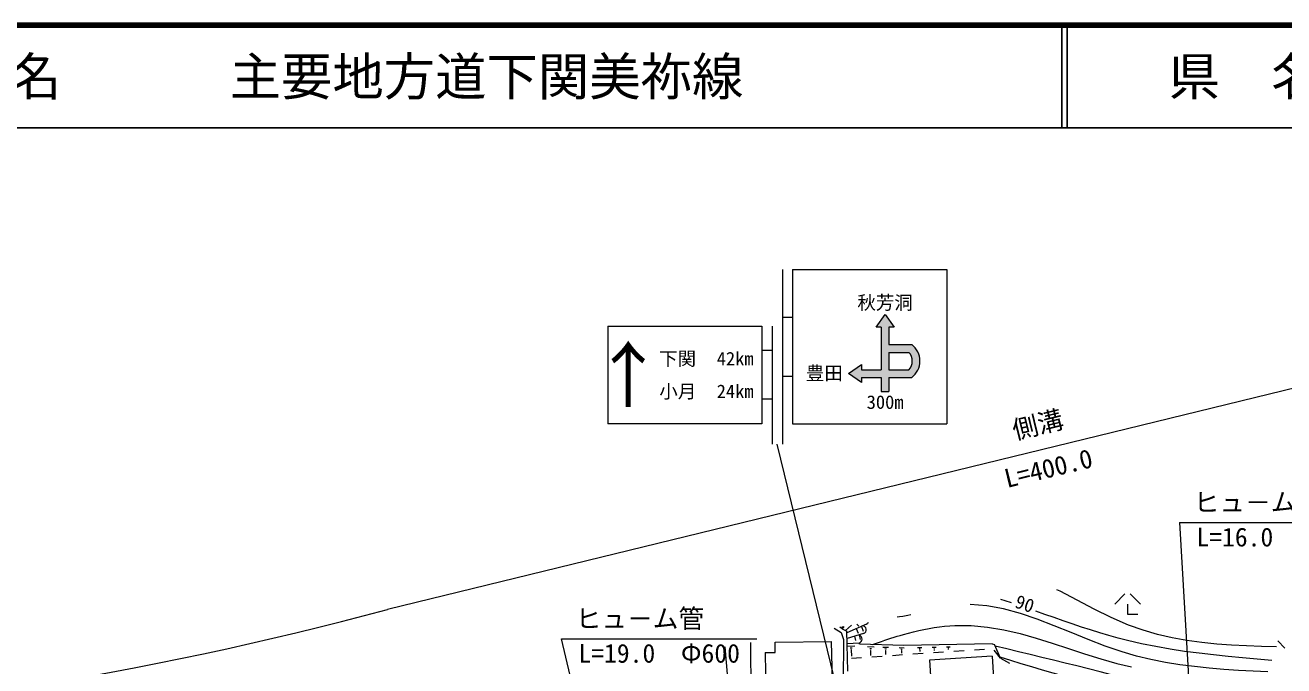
# Model space of a CAD drawing. Units: millimetres, scale not verified. Extents: x 40000 to 680000, y 20000 to 380000.
# Drawn here: x 196832 to 319342, y 317648 to 380000 of the extents above; entities that cross this region are included whole.
import ezdxf
from ezdxf.enums import TextEntityAlignment as Align

# ---------------------------------------------------------------- set-up
doc = ezdxf.new("R2010")
doc.units = ezdxf.units.MM
doc.header["$LTSCALE"] = 1000
for name, color, linetype, lineweight in [('M-BGD', 7, 'Continuous', 13), ('M-STR-HTXT', 7, 'Continuous', 13), ('M-STR-STRC', 7, 'Continuous', 13), ('M-TTL', 2, 'Continuous', 140), ('M-TTL-LINE', 7, 'Continuous', 25)]:
    doc.layers.add(name, color=color, linetype=linetype, lineweight=lineweight)
doc.layers.add('M-TTL-TXT', color=7, linetype='Continuous')
doc.styles.add('@ＭＳ ゴシック', font='')
doc.styles.add('ＭＳ ゴシック', font='')
doc.styles.get('@ＭＳ ゴシック').set_extended_font_data('@MS Gothic')
doc.styles.get('ＭＳ ゴシック').set_extended_font_data('MS Gothic')

msp = doc.modelspace()

# ---------------------------------------------------------------- hatches: boundary and pattern name
at = {"layer": 'M-STR-STRC'}
for points in [[(276970, 346094), (278220, 346969), (278220, 346469), (280157, 346469), (280157, 350594), (279657, 350594), (280532, 351844), (281407, 350594), (280907, 350594), (280907, 348907), (283128, 348907), (282845, 348157), (280907, 348157), (280907, 346469), (282845, 346469), (283128, 345719), (280907, 345719), (280907, 344344), (280157, 344344), (280157, 345719), (278220, 345719), (278220, 345219)], [(282845, 346469), (282859, 346485), (282874, 346502), (282888, 346518), (282901, 346535), (282915, 346552), (282928, 346569), (282941, 346587), (282953, 346604), (282966, 346622), (282977, 346640), (282989, 346659), (283000, 346677), (283011, 346696), (283022, 346715), (283032, 346734), (283042, 346753), (283052, 346773), (283061, 346792), (283070, 346812), (283078, 346832), (283087, 346852), (283094, 346872), (283102, 346893), (283109, 346913), (283116, 346934), (283122, 346954), (283128, 346975), (283134, 346996), (283140, 347017), (283145, 347038), (283149, 347059), (283153, 347081), (283157, 347102), (283161, 347123), (283164, 347145), (283167, 347166), (283169, 347188), (283171, 347209), (283173, 347231), (283174, 347253), (283175, 347274), (283175, 347296), (283175, 347318), (283175, 347339), (283174, 347361), (283173, 347383), (283172, 347404), (283170, 347426), (283168, 347448), (283165, 347469), (283163, 347491), (283159, 347512), (283156, 347533), (283152, 347555), (283147, 347576), (283142, 347597), (283137, 347618), (283132, 347639), (283126, 347660), (283120, 347681), (283113, 347701), (283106, 347722), (283099, 347742), (283091, 347763), (283083, 347783), (283075, 347803), (283066, 347823), (283057, 347842), (283048, 347862), (283038, 347881), (283028, 347900), (283017, 347919), (283007, 347938), (282995, 347957), (282984, 347975), (282972, 347994), (282960, 348012), (282948, 348029), (282935, 348047), (282922, 348064), (282909, 348082), (282896, 348098), (282882, 348115), (282868, 348132), (282853, 348148), (282845, 348157), (283128, 348907), (283136, 348901), (283163, 348880), (283190, 348858), (283217, 348836), (283244, 348814), (283270, 348791), (283295, 348767), (283320, 348743), (283345, 348719), (283369, 348694), (283393, 348668), (283417, 348643), (283440, 348617), (283462, 348590), (283484, 348563), (283506, 348536), (283527, 348508), (283548, 348480), (283568, 348452), (283587, 348423), (283606, 348394), (283625, 348365), (283643, 348335), (283661, 348305), (283678, 348275), (283694, 348244), (283710, 348213), (283726, 348182), (283741, 348151), (283755, 348119), (283769, 348087), (283782, 348055), (283795, 348023), (283807, 347990), (283818, 347957), (283829, 347924), (283840, 347891), (283849, 347858), (283859, 347824), (283867, 347791), (283875, 347757), (283883, 347723), (283890, 347689), (283896, 347655), (283902, 347620), (283907, 347586), (283911, 347551), (283915, 347517), (283918, 347482), (283921, 347448), (283923, 347413), (283924, 347378), (283925, 347343), (283925, 347309), (283925, 347274), (283924, 347239), (283922, 347204), (283920, 347170), (283917, 347135), (283914, 347100), (283910, 347066), (283905, 347031), (283900, 346997), (283894, 346963), (283888, 346929), (283881, 346894), (283873, 346861), (283865, 346827), (283856, 346793), (283847, 346760), (283837, 346726), (283826, 346693), (283815, 346660), (283804, 346627), (283791, 346595), (283779, 346563), (283765, 346531), (283751, 346499), (283737, 346467), (283722, 346436), (283706, 346405), (283690, 346374), (283673, 346343), (283656, 346313), (283638, 346283), (283620, 346254), (283601, 346224), (283582, 346195), (283562, 346167), (283542, 346138), (283521, 346111), (283500, 346083), (283479, 346056), (283456, 346029), (283434, 346003), (283411, 345977), (283387, 345951), (283363, 345926), (283339, 345901), (283314, 345877), (283288, 345853), (283263, 345830), (283237, 345807), (283210, 345784), (283183, 345762), (283156, 345740), (283128, 345719)]]:
    msp.add_hatch(color=256, dxfattribs=at).paths.add_polyline_path(points)

# ---------------------------------------------------------------- linework, layer by layer
at = {"layer": 'M-BGD'}
for p, q in [((303879, 324662), (302879, 323662)), ((304379, 324662), (305379, 323662)), ((304129, 323662), (304129, 322662)), ((304129, 322662), (305129, 322662)), ((275576, 321323), (276241, 320879)), ((276355, 321264), (276110, 321415)), ((276500, 321482), (276355, 321264)), ((276355, 321264), (276378, 321461)), ((276355, 321264), (276807, 321022)), ((277248, 321611), (276663, 321099)), ((276916, 317141), (276807, 321022)), ((278725, 321697), (276811, 320869)), ((277726, 321265), (277910, 320820)), ((277770, 321701), (277961, 321509)), ((278226, 321481), (278412, 321027)), ((267426, 319919), (267537, 307798)), ((275634, 307290), (275330, 320004)), ((276241, 320879), (276473, 320196)), ((276473, 320196), (276450, 315988)), ((278444, 320784), (276827, 320316)), ((278000, 319844), (276842, 319783)), ((277565, 320530), (277661, 320098)), ((278055, 319760), (277998, 319844)), ((278005, 320657), (278107, 320197)), ((282356, 319620), (278055, 319760)), ((290954, 319801), (282356, 319620)), ((290954, 319801), (291194, 319707)), ((318768, 320074), (319431, 319351)), ((265737, 310645), (264971, 319496)), ((268873, 318941), (268971, 311204)), ((277573, 319571), (276849, 319533)), ((277311, 319376), (277130, 319366)), ((277252, 319191), (277207, 319189)), ((277230, 319190), (277261, 318597)), ((279455, 319464), (278806, 319485)), ((279207, 319310), (279045, 319315)), ((279141, 319149), (279100, 319151)), ((279120, 319150), (279104, 318643)), ((280240, 318561), (279242, 318490)), ((280876, 319418), (280307, 319436)), ((280658, 319283), (280516, 319287)), ((280600, 319142), (280564, 319143)), ((280582, 319143), (280570, 318761)), ((282235, 318703), (281237, 318632)), ((282380, 319369), (281888, 319385)), ((282191, 319252), (282068, 319256)), ((282141, 319131), (282110, 319132)), ((282126, 319131), (282117, 318868)), ((284230, 318845), (283232, 318774)), ((284110, 319407), (283693, 319398)), ((283956, 319299), (283852, 319297)), ((283919, 319194), (283893, 319194)), ((283906, 319194), (283909, 319058)), ((290955, 318574), (284846, 318209)), ((285498, 319436), (285115, 319428)), ((286225, 318978), (285227, 318912)), ((285356, 319337), (285261, 319335)), ((285323, 319240), (285299, 319240)), ((285311, 319240), (285312, 319155)), ((286854, 319465), (286502, 319457)), ((286724, 319374), (286636, 319372)), ((286693, 319285), (286671, 319285)), ((286682, 319285), (286682, 319250)), ((288221, 319112), (287223, 319045)), ((290216, 319245), (289218, 319179)), ((290955, 318574), (291082, 316453)), ((291756, 318380), (291152, 319176)), ((291756, 318380), (291194, 319707)), ((278245, 318420), (277247, 318349)), ((284846, 318209), (284937, 316682)), ((291756, 318380), (292630, 317892))]:
    msp.add_line(p, q, dxfattribs=at)
for points in [[(318632, 319480), (317173, 319528), (315714, 319585), (314258, 319663), (312806, 319771), (311358, 319919), (309915, 320118), (308480, 320378), (307053, 320707), (305635, 321118), (304227, 321620), (302547, 322347), (300879, 323170), (299222, 324040), (297571, 324905), (297260, 325058)], [(317771, 317051), (316344, 317126), (314918, 317207), (313494, 317303), (312071, 317422), (310651, 317569), (309234, 317753), (307821, 317980), (306412, 318259), (305008, 318596), (303610, 318999), (301946, 319569), (300290, 320208), (298639, 320880), (296993, 321549), (295349, 322180), (293707, 322737), (292064, 323183), (290420, 323484), (288806, 323601)], [(292840, 323773), (292227, 323978), (291801, 324117)], [(283052, 322610), (282741, 322545), (282248, 322456), (281940, 322409), (281694, 322376)], [(318169, 318173), (316748, 318295), (315328, 318422), (313910, 318557), (312495, 318705), (311085, 318870), (309679, 319057), (308279, 319271), (306886, 319514), (305500, 319793), (304124, 320110), (303220, 320343), (302321, 320592), (301424, 320857), (300531, 321135), (299640, 321425), (298751, 321724), (297865, 322030), (296979, 322343), (296094, 322659), (295210, 322977)], [(279294, 319720), (279594, 319823), (279894, 319926), (280194, 320028), (280495, 320130), (280796, 320230), (281098, 320329), (281401, 320426), (281704, 320521), (282009, 320613), (282315, 320703), (282808, 320840), (283304, 320969), (283803, 321088), (284303, 321196), (284806, 321294), (285309, 321380), (285814, 321452), (286318, 321511), (286823, 321556), (287327, 321585), (288924, 321573), (290511, 321420), (292091, 321149), (293665, 320782), (295236, 320344), (296805, 319857), (298373, 319345), (299944, 318830), (301518, 318336), (303097, 317887), (304508, 317539)], [(268873, 318941), (269843, 318954), (269830, 319934), (275330, 320004)], [(309662, 314911), (308955, 315100), (308248, 315288), (307540, 315476), (306833, 315664), (306125, 315852), (305418, 316038), (304710, 316224), (304002, 316409), (303293, 316593), (302584, 316775), (301454, 317064), (300323, 317349), (299191, 317631), (298059, 317911), (296926, 318189), (295793, 318465), (294659, 318740), (293525, 319013), (292391, 319286), (291257, 319559)], [(291695, 318526), (292725, 318207), (293756, 317890), (294787, 317577), (295820, 317270), (296855, 316971), (297892, 316681), (298931, 316404), (299974, 316141), (301020, 315893), (302070, 315663), (302747, 315526), (303426, 315396), (304106, 315272), (304787, 315155), (305469, 315042), (306152, 314933), (306836, 314827), (307521, 314724), (308206, 314623), (308891, 314523)]]:
    msp.add_lwpolyline(points, dxfattribs=at)
for centre, radius, start, end in [((278312, 321148), 386, 289.96244, 87.53624), ((278473, 322110), 483, 301.33314, 333.82929), ((277849, 320252), 435, 290.33574, 68.86644)]:
    msp.add_arc(centre, radius, start, end, dxfattribs=at)
at = {"layer": 'M-STR-HTXT'}
for p, q in [((348667, 351603), (232091, 323143)), ((309194, 331596), (311115, 298903)), ((309194, 331596), (328194, 331596)), ((256845, 287346), (249042, 320283)), ((249042, 320283), (268042, 320283))]:
    msp.add_line(p, q, dxfattribs=at)
msp.add_arc((143007, 652680), 341365, 260.47291, 285.12724, dxfattribs=at)
at = {"layer": 'M-STR-STRC'}
for p, q in [((270532, 356210), (270532, 339210)), ((271532, 356210), (271532, 341210)), ((271532, 356210), (286532, 356210)), ((286532, 356210), (286532, 341210)), ((279657, 350594), (280532, 351844)), ((280532, 351844), (281407, 350594)), ((253532, 350710), (268532, 350710)), ((253532, 350710), (253532, 341210)), ((268532, 350710), (268532, 341210)), ((269532, 350710), (269532, 339210)), ((270532, 351585), (271532, 351585)), ((280157, 350594), (279657, 350594)), ((280157, 350594), (280157, 346469)), ((281407, 350594), (280907, 350594)), ((280907, 350594), (280907, 348907)), ((269532, 348335), (268532, 348335)), ((280907, 348907), (283128, 348907)), ((280907, 348157), (280907, 346469)), ((280907, 348157), (282845, 348157)), ((276970, 346094), (278220, 346969)), ((278220, 346969), (278220, 346469)), ((270532, 345835), (271532, 345835)), ((278220, 345219), (276970, 346094)), ((278220, 346469), (280157, 346469)), ((278220, 345719), (278220, 345219)), ((278220, 345719), (280157, 345719)), ((280157, 345719), (280157, 344344)), ((280907, 346469), (282845, 346469)), ((280907, 345719), (280907, 344344)), ((280907, 345719), (283128, 345719)), ((280157, 344344), (280907, 344344)), ((269532, 343585), (268532, 343585)), ((268532, 341210), (253532, 341210)), ((271532, 341210), (286532, 341210)), ((280698, 295522), (270032, 339210))]:
    msp.add_line(p, q, dxfattribs=at)
for radius, start, end in [(1242, 317.21531, 42.78469), (1992, 306.8699, 53.1301)]:
    msp.add_arc((281933, 347313), radius, start, end, dxfattribs=at)
at = {"layer": 'M-TTL'}
msp.add_line((680000, 380000), (40000, 380000), dxfattribs=at)
at = {"layer": 'M-TTL-LINE'}
for p, q in [((297750, 380000), (297750, 370000)), ((298250, 380000), (298250, 370000)), ((40000, 370000), (680000, 370000))]:
    msp.add_line(p, q, dxfattribs=at)

# ---------------------------------------------------------------- texts
at = {"layer": 'M-BGD', "style": 'ＭＳ ゴシック'}
msp.add_text('90', height=1320, rotation=341.446, dxfattribs=at).set_placement((294131, 323691), align=Align.MIDDLE_CENTER)
at = {"layer": 'M-STR-HTXT', "style": 'ＭＳ ゴシック'}
msp.add_text('側溝', height=1833, rotation=13.719, dxfattribs=at).set_placement((295732, 339710), align=Align.BOTTOM_CENTER)
at = {"layer": 'M-STR-HTXT', "style": '@ＭＳ ゴシック'}
msp.add_text('L=400.0', height=1833, rotation=13.719, dxfattribs=at).set_placement((296206, 337767), align=Align.TOP_CENTER)
at = {"layer": 'M-STR-HTXT', "style": 'ＭＳ ゴシック'}
for p in [(310569, 332096), (250417, 320783)]:
    msp.add_text('ヒュ－ム管', height=1833, dxfattribs=at).set_placement(p, align=Align.BOTTOM_LEFT)
for s, p in [('L=16.0\u3000Φ600', (318694, 331096)), ('L=19.0\u3000Φ600', (258542, 319783))]:
    msp.add_text(s, height=1833, dxfattribs=at).set_placement(p, align=Align.TOP_CENTER)
at = {"layer": 'M-STR-STRC', "style": 'ＭＳ ゴシック'}
msp.add_text('秋芳洞', height=1320, dxfattribs=at).set_placement((280532, 351944), align=Align.BOTTOM_CENTER)
for s, height, p in [('↑', 5132, (255532, 345960)), ('下関', 1320, (260332, 347543)), ('小月', 1320, (260352, 344362))]:
    msp.add_text(s, height=height, dxfattribs=at).set_placement(p, align=Align.MIDDLE_CENTER)
for s, p in [('42km', (267732, 347543)), ('豊田', (276420, 346129)), ('24km', (267732, 344362))]:
    msp.add_text(s, height=1320, dxfattribs=at).set_placement(p, align=Align.MIDDLE_RIGHT)
msp.add_text('300m', height=1320, dxfattribs=at).set_placement((280532, 343975), align=Align.TOP_CENTER)
at = {"layer": 'M-TTL-TXT', "style": 'ＭＳ ゴシック'}
for s, p in [('路 線 名', (180380, 375000)), ('主要地方道下関美祢線', (216734, 375000))]:
    msp.add_text(s, height=3666, dxfattribs=at).set_placement(p, align=Align.MIDDLE_LEFT)
msp.add_text('県\u3000名', height=3666, dxfattribs=at).set_placement((315625, 375000), align=Align.MIDDLE_CENTER)

doc.saveas('drawing.dxf')
